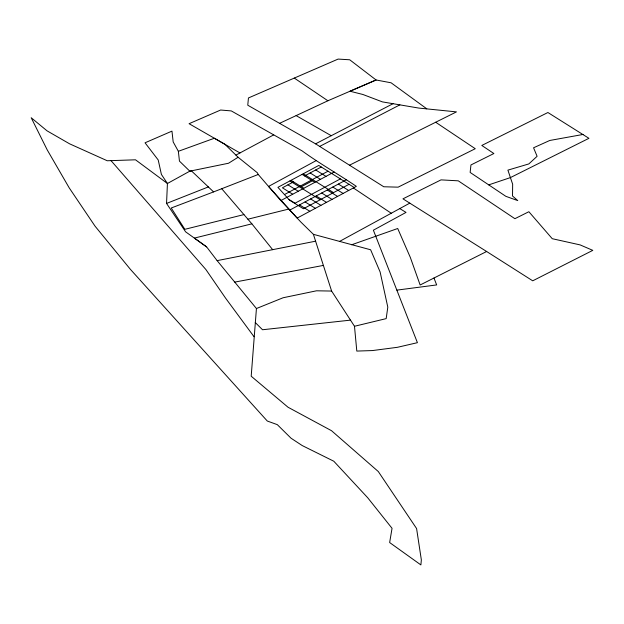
<?xml version="1.0" encoding="UTF-8"?>
<svg xmlns="http://www.w3.org/2000/svg" width="624" height="624" viewBox="0 0 624 624"><rect width="100%" height="100%" fill="white"/><g stroke="black" fill="none" stroke-linecap="round" stroke-linejoin="round"><path stroke-width="0.94" d="M258.242 174.47L257.345 172.762L238.103 157.256L228.556 163.238L189.797 171.171L167.427 183.503L135.509 159.806L107.25 160.758L69.599 143.824L47.018 130.822L31.2 117.733L47.221 149.9L69.17 187.801L95.043 226.161L130.377 269.318L267.283 421.021L277.313 424.648L291.057 438.227L302.227 445.567L333.801 461.23L367.676 497.71L392.044 528.317L389.649 542.545L420.88 564.915L421.348 559.892L416.59 528.551L378.292 471.533L331.539 430.716L288.046 407.246L251.199 376.217L256.433 308.529L217.129 260.637L206.622 246.893L185.617 231.824L166.546 203.44L167.427 183.503L161.398 174.431L158.215 159.986L145.041 142.795L171.959 131.126L173.183 141.921L178.355 151.304L179.455 161.117L189.797 171.171L191.404 170.843L213.595 191.903L258.242 174.47L279.755 199.423L301.002 222.199L313.396 234.328L331.617 291.057L354.487 326.274L356.803 351.078L372.512 350.563L397.441 347.303L417.417 342.677L373.378 230.201L406.021 212.402L399.789 208.588M339.433 241.488L409.789 203.135M316.368 160.501L268.554 186.428L297.164 218.08L356.351 186.358C338.481 174.221 319.496 163.519 302.102 150.883L231.286 110.916L220.623 110.027L189.072 123.7L239.959 152.95M178.355 151.304L214.375 138.247L224.929 144.308L235.919 155.111L273.702 134.878M293.498 181.873L282.407 187.816L292.703 194.228M304.598 175.921L321.251 166.998M284.443 194.563L328.037 171.194M301.322 186.732L312.421 180.781M281.182 200.405L334.16 172.006M340.4 178.885L294.98 203.229L288.803 199.384M289.895 210.046L346.265 179.837M349.081 184.291L303.412 208.767L289.411 200.054L277.922 187.34L318.778 165.446L354.214 187.504M426.769 108.818L391.1 82.797L376.085 79.981L349.713 59.779L338.099 59.085L248.446 97.96L247.767 105.214L315.565 143.832L393.026 103.701M319.66 146.414L399.859 104.863M486.634 251.503L402.956 198.838L441.02 179.876L458.266 180.827L514.894 218.696L528.871 211.723L552.24 238.696L580.125 244.904L592.8 250.357L532.717 280.816L486.634 251.503L420.139 284.989L410.358 257.517L397.714 228.501L351.632 244.772M349.502 165.196L456.464 111.883L418.72 108.069L382.411 101.891L362.864 94.474L350.002 91.229L376.085 79.981L327.889 100.768L279.575 123.334M256.433 308.529L283.132 297.749L316.508 290.8L331.617 291.057M166.546 203.44L208.361 186.927M213.595 191.903L171.233 207.995L184.844 229.32L243.937 214.586M488.732 184.876L510.416 177.598L588.931 138.317L547.911 112.515L481.806 145.454L493.88 153.527L470.948 164.954L470.137 172.435L505.861 196.334L517.748 200.593L512.522 195.983L512.655 184.228L507.897 170.134L528.84 163.925L537.1 156.296L533.559 147.779L549.744 140.478L583.144 134.441M247.9 219.203L288.748 209.063M272.665 249.67L251.878 223.837L194.368 238.103L206.622 246.893M354.487 326.274L386.178 318.622L387.8 307.141L380.117 271.963L370.625 249.772L313.396 234.328M217.129 260.637L315.619 241.184M234.749 282.103L323.458 265.403M396.864 290.129L436.667 284.926L433.961 278.023M350.493 320.135L262.532 329.753L255.247 322.499M296.119 115.604L331.266 135.704M315.697 169.97L326.001 176.381M338.364 184.072L348.668 190.476M310.151 172.949L320.455 179.353M332.818 187.044L343.122 193.448M303.225 173.784L333.528 192.629M302.117 174.377L314.902 182.325M327.265 190.016L337.568 196.427M321.719 192.995L332.023 199.399M291.018 180.328L303.802 188.276M316.165 195.967L326.469 202.371M289.91 180.921L320.213 199.766M287.953 184.844L298.256 191.248M310.619 198.939L320.923 205.351M305.074 201.919L315.37 208.322M299.52 204.89L309.824 211.294M315.565 143.832L383.768 186.763L398.12 187.161L475.262 148.715L435.685 122.242M353.371 187.957L391.256 213.244M294.294 78.078L327.889 100.768M235.919 155.111L238.103 157.256M111.025 160.633L205.897 269.545L225.576 298.132L254.038 336.734M221.731 188.729L251.878 223.837"/></g></svg>
